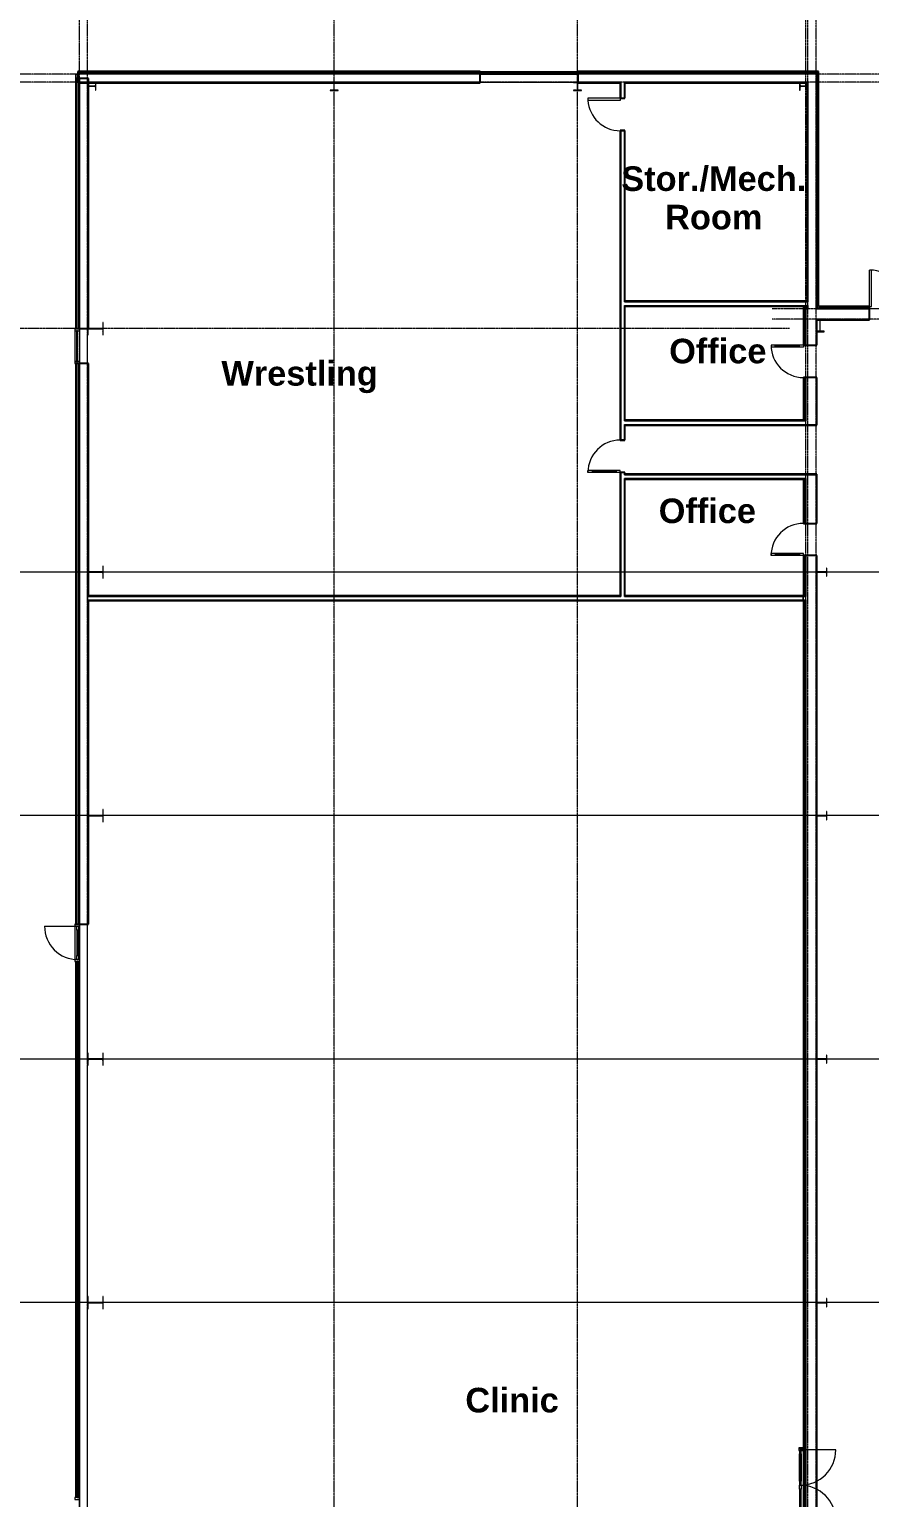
# Model space of a CAD drawing. Header units: inches. Extents: x 21341 to 28276, y -23509 to -20035.
# Drawn here: x 22012 to 22845, y -22302 to -20847 of the extents above; entities that cross this region are included whole.
import ezdxf

# ---------------------------------------------------------------- set-up
doc = ezdxf.new("R2010")
doc.units = ezdxf.units.IN
doc.header["$MEASUREMENT"] = 0
doc.linetypes.add('Grid Line 1_2_', pattern=[0.875, 0.5, -0.125, 0.125, -0.125])
for name, color, linetype, lineweight in [('A-DOOR', 31, 'Continuous', 9), ('A-DOOR-GLAZ', 31, 'Continuous', 15), ('A-GLAZ-CURT', 52, 'Continuous', 9), ('A-GLAZ-CWMG', 51, 'Continuous', 9), ('A-WALL', 113, 'Continuous', 9), ('A-WALL-PATT', 111, 'Continuous', 25), ('C-BLDG-PADS', 91, 'Continuous', 9), ('C-TOPO', 7, 'Continuous', 9), ('I-WALL', 2, 'Continuous', 9), ('L-SITE-WALL', 31, 'Continuous', 9), ('M-AREA-IDEN', 171, 'Continuous', 9), ('S-BEAM', 12, 'Continuous', 9), ('S-COLS', 52, 'Continuous', 9), ('S-GRID', 1, 'Continuous', 9)]:
    doc.layers.add(name, color=color, linetype=linetype, lineweight=lineweight)
doc.styles.add('Arial_B', font='arialbd.ttf', dxfattribs={"height": 24.354149})
pattern_1 = [(45, (0, 0), (-19.00703, 19.00703), []), (45, (0, 28.8), (-19.00703, 19.00703), [])]
pattern_2 = [(0, (0, 0), (61.44, 15.36), [2.534, -43.546, 2.534, -43.546, -245.76]), (0, (0, 0), (61.44, 15.36), [-92.16, 2.534, -89.626, 2.534, -43.546, -107.52]), (0, (0, 0), (61.44, 15.36), [-230.4, 2.534, -28.186, 2.534, -74.266]), (120, (23.04, 7.68), (-44.02215, 45.528601), [2.534, -43.546, 2.534, -43.546, -245.76]), (120, (23.04, 7.68), (-44.02215, 45.528601), [-92.16, 2.534, -89.626, 2.534, -43.546, -107.52]), (120, (23.04, 7.68), (-44.02215, 45.528601), [-230.4, 2.534, -28.186, 2.534, -74.266]), (240, (30.72, 38.4), (-17.41785, -60.888601), [2.534, -43.546, 2.534, -43.546, -245.76]), (240, (30.72, 38.4), (-17.41785, -60.888601), [-92.16, 2.534, -89.626, 2.534, -43.546, -107.52]), (240, (30.72, 38.4), (-17.41785, -60.888601), [-230.4, 2.534, -28.186, 2.534, -74.266])]
pattern_3 = [(0, (0, 0), (0, 24), []), (90, (0, 0), (-24, 1e-15), [])]

# ---------------------------------------------------------------- blocks, each defined once
blk = doc.blocks.new('Girt_C - 8_D-1076698-First Floor Plan')
at = {"layer": 'S-BEAM'}
for p, q in [((22061.6, -21143.7), (22061.6, -21178.2)), ((22069.6, -21178.2), (22069.6, -21149.8)), ((22061.6, -21733.9), (22061.6, -22336.6)), ((22069.6, -21861.6), (22069.6, -21733.9)), ((22069.6, -22102.8), (22069.6, -21873.6)), ((22069.6, -22336.6), (22069.6, -22114.8))]:
    blk.add_line(p, q, dxfattribs=at)
blk = doc.blocks.new('Single-Glass 1 - 32_ x96_-948363-First Floor Plan')
at = {"layer": 'A-DOOR', "lineweight": 13}
for p, q in [((14, -2.375), (14, -6.375)), ((16, -2.375), (14, -2.375)), ((14, -6.375), (16, -6.375)), ((16, -2.375), (16, -6.375)), ((14, -30.375), (14, -34.375)), ((14, -30.375), (16, -30.375)), ((16, -34.375), (14, -34.375)), ((16, -30.375), (16, -34.375))]:
    blk.add_line(p, q, dxfattribs=at)
at = {"layer": 'A-DOOR'}
for p, q in [((14, -6.375), (14, -30.375)), ((16, -6.375), (16, -30.375))]:
    blk.add_line(p, q, dxfattribs=at)
blk.add_arc((16, -2.375), 32, 180, 270, dxfattribs=at)
at = {"layer": 'A-DOOR-GLAZ'}
blk.add_line((15, -30.375), (15, -6.375), dxfattribs=at)
blk = doc.blocks.new('Single-Flush - 32_ x 84_-489871-First Floor Plan')
at = {"layer": 'A-DOOR', "lineweight": 13}
for p, q in [((14, 2.4), (14, 34.4)), ((16, 34.4), (14, 34.4)), ((16, 2.4), (16, 34.4)), ((16, 2.4), (14, 2.4))]:
    blk.add_line(p, q, dxfattribs=at)
at = {"layer": 'A-DOOR'}
blk.add_arc((16, 2.4), 32.1, 93.5759, 180, dxfattribs=at)
blk = doc.blocks.new('Rectangular Mullion - Rectangular Mullion 1-827436-First Floor Plan')
at = {"layer": 'A-GLAZ-CWMG', "lineweight": 13}
for p, q in [((-2, 3), (0, 3)), ((-2, -1.5), (-2, 3)), ((0, 3), (0, -1.5)), ((0, -1.5), (-2, -1.5))]:
    blk.add_line(p, q, dxfattribs=at)
blk = doc.blocks.new('System Panel - Glazed-827491-First Floor Plan')
at = {"layer": 'A-GLAZ-CURT'}
for p, q in [((15.125, -0.25), (-15.125, -0.25)), ((-15.125, -0.25), (-15.125, -1.25)), ((-15.125, -1.25), (-15.125, -0.25)), ((15.125, -0.25), (-15.125, -0.25)), ((-15.125, -1.25), (15.125, -1.25)), ((-15.125, -1.25), (15.125, -1.25)), ((15.125, -1.25), (15.125, -0.25)), ((15.125, -0.25), (15.125, -1.25))]:
    blk.add_line(p, q, dxfattribs=at)
blk = doc.blocks.new('Rectangular Mullion - Rectangular Mullion 1-789722-First Floor Plan')
at = {"layer": 'A-GLAZ-CWMG'}
for p, q in [((22057, -22303.9), (22057, -22334.2)), ((22061.5, -22303.9), (22061.5, -22334.2))]:
    blk.add_line(p, q, dxfattribs=at)
blk = doc.blocks.new('Rectangular Mullion - Rectangular Mullion 1-827439-First Floor Plan')
at = {"layer": 'A-GLAZ-CWMG', "lineweight": 13}
for p, q in [((0, 3), (-2, 3)), ((-2, 3), (-2, -1.5)), ((0, -1.5), (0, 3)), ((-2, -1.5), (0, -1.5))]:
    blk.add_line(p, q, dxfattribs=at)
blk = doc.blocks.new('Door_Single_Storefront - one-995988-First Floor Plan')
at = {"layer": 'A-DOOR'}
for p, q in [((-16.53125, -33.0625), (-16.53125, 0)), ((-16.46875, 0.75), (-12.53125, 0.75)), ((-12.53125, 0.75), (-12.53125, -1)), ((12.53125, 0.75), (-12.53125, 0.75)), ((-12.53125, -0.5), (-12.53125, 0.25)), ((-12.53125, 0.25), (12.53125, 0.25)), ((12.53125, -1), (12.53125, 0.75)), ((12.53125, 0.75), (16.53125, 0.75)), ((12.53125, 0.25), (12.53125, -0.5)), ((-12.53125, -1), (-16.46875, -1)), ((12.53125, -0.5), (-12.53125, -0.5)), ((-12.53125, -1), (12.53125, -1)), ((16.53125, -1), (12.53125, -1))]:
    blk.add_line(p, q, dxfattribs=at)
blk.add_arc((-16.53125, 0), 33.0625, 270, 0, dxfattribs=at)
blk = doc.blocks.new('Rectangular Mullion - Rectangular Mullion 1-995980-First Floor Plan')
at = {"layer": 'A-GLAZ-CWMG'}
for p, q in [((22057, -21733.9), (22057.9, -21733.9)), ((22057, -21735.9), (22057, -21768.9)), ((22061.5, -21735.9), (22061.5, -21768.9))]:
    blk.add_line(p, q, dxfattribs=at)
blk = doc.blocks.new('Rectangular Mullion - Rectangular Mullion 1-995984-First Floor Plan')
at = {"layer": 'A-GLAZ-CWMG', "lineweight": 13}
for p, q in [((-2, 1.5), (0, 1.5)), ((-2, -3), (-2, 1.5)), ((0, 1.5), (0, -3)), ((0, -3), (-2, -3))]:
    blk.add_line(p, q, dxfattribs=at)
blk = doc.blocks.new('Rectangular Mullion - Rectangular Mullion 1-827475-First Floor Plan')
at = {"layer": 'A-GLAZ-CWMG', "lineweight": 13}
for p, q in [((0, 1.5), (-2, 1.5)), ((-2, 1.5), (-2, -3)), ((0, -3), (0, 1.5)), ((-2, -3), (0, -3))]:
    blk.add_line(p, q, dxfattribs=at)
blk = doc.blocks.new('Door_Single_Storefront - one-815663-First Floor Plan')
at = {"layer": 'A-DOOR'}
for p, q in [((-17.59375, 0.75), (-13.59375, 0.75)), ((-17.59375, -35.1875), (-17.59375, 0)), ((-13.59375, 0.75), (-13.59375, -1)), ((13.59375, 0.75), (-13.59375, 0.75)), ((-13.59375, -0.5), (-13.59375, 0.25)), ((-13.59375, 0.25), (13.59375, 0.25)), ((13.59375, -1), (13.59375, 0.75)), ((13.59375, 0.75), (17.59375, 0.75)), ((13.59375, 0.25), (13.59375, -0.5)), ((17.59375, 0.75), (17.59375, -1)), ((-13.59375, -1), (-17.59375, -1)), ((13.59375, -0.5), (-13.59375, -0.5)), ((-13.59375, -1), (13.59375, -1)), ((17.59375, -1), (13.59375, -1))]:
    blk.add_line(p, q, dxfattribs=at)
blk.add_arc((-17.59375, 0), 35.1875, 270, 0, dxfattribs=at)
blk = doc.blocks.new('Door_Single_Storefront - one-824383-First Floor Plan')
at = {"layer": 'A-DOOR'}
for p, q in [((-17.6, 35.2), (-17.6, 0)), ((-13.6, 1), (-16.7, 1)), ((-13.6, -0.7), (-13.6, 1)), ((-13.6, 1), (13.6, 1)), ((13.6, 0.5), (-13.6, 0.5)), ((-13.6, 0.5), (-13.6, -0.2)), ((17.6, 1), (13.6, 1)), ((13.6, 1), (13.6, -0.7)), ((13.6, -0.2), (13.6, 0.5)), ((17.6, -0.7), (17.6, 1)), ((-16.7, -0.7), (-13.6, -0.7)), ((-13.6, -0.2), (13.6, -0.2)), ((13.6, -0.7), (-13.6, -0.7)), ((13.6, -0.7), (17.6, -0.7))]:
    blk.add_line(p, q, dxfattribs=at)
blk.add_arc((-17.6, 0), 35.2, 360, 90, dxfattribs=at)
blk = doc.blocks.new('Rectangular Mullion - Rectangular Mullion 1-824385-First Floor Plan')
at = {"layer": 'A-GLAZ-CWMG', "lineweight": 13}
for p, q in [((-2, 3), (0, 3)), ((-2, -1.5), (-2, 3)), ((0, 3), (0, -1.5)), ((0, -1.5), (-2, -1.5))]:
    blk.add_line(p, q, dxfattribs=at)
blk = doc.blocks.new('Rectangular Mullion - Rectangular Mullion 1-824387-First Floor Plan')
at = {"layer": 'A-GLAZ-CWMG', "lineweight": 13}
for p, q in [((-1, 3), (1, 3)), ((-1, -1.5), (-1, 3)), ((1, 3), (1, -1.5)), ((1, -1.5), (-1, -1.5))]:
    blk.add_line(p, q, dxfattribs=at)
blk = doc.blocks.new('Double-Flush - 72_ x 96_-983185-First Floor Plan')
at = {"layer": 'A-DOOR', "lineweight": 13}
for p, q in [((-36, -6.6), (-36, -42.6)), ((-36, -6.6), (-34, -6.6)), ((-34, -6.6), (-34, -42.6)), ((34, -6.6), (34, -42.6)), ((36, -6.6), (34, -6.6)), ((36, -6.6), (36, -42.6)), ((-36, -42.6), (-34, -42.6))]:
    blk.add_line(p, q, dxfattribs=at)
at = {"layer": 'A-DOOR'}
for centre, start, end in [((-36, -6.6), 270, 360), ((36, -6.6), 180, 270)]:
    blk.add_arc(centre, 36, start, end, dxfattribs=at)
blk = doc.blocks.new('Single-Glass 1 - 32_ x96_-948364-First Floor Plan')
at = {"layer": 'A-DOOR', "lineweight": 13}
for p, q in [((14, -6.625), (14, -10.625)), ((16, -6.625), (14, -6.625)), ((14, -10.625), (16, -10.625)), ((16, -6.625), (16, -10.625)), ((14, -34.625), (14, -38.625)), ((14, -34.625), (16, -34.625)), ((16, -38.625), (14, -38.625)), ((16, -34.625), (16, -38.625))]:
    blk.add_line(p, q, dxfattribs=at)
at = {"layer": 'A-DOOR'}
for p, q in [((14, -10.625), (14, -34.625)), ((16, -10.625), (16, -34.625))]:
    blk.add_line(p, q, dxfattribs=at)
blk.add_arc((16, -6.625), 32, 180, 270, dxfattribs=at)
at = {"layer": 'A-DOOR-GLAZ'}
blk.add_line((15, -34.625), (15, -10.625), dxfattribs=at)
blk = doc.blocks.new('Single-Glass 1 - 32_ x96_-948365-First Floor Plan')
at = {"layer": 'A-DOOR', "lineweight": 13}
for p, q in [((14, 34.625), (14, 38.625)), ((16, 38.625), (14, 38.625)), ((14, 34.625), (16, 34.625)), ((16, 34.625), (16, 38.625)), ((14, 10.625), (16, 10.625)), ((14, 6.625), (14, 10.625)), ((16, 6.625), (14, 6.625)), ((16, 6.625), (16, 10.625))]:
    blk.add_line(p, q, dxfattribs=at)
at = {"layer": 'A-DOOR'}
for p, q in [((14, 10.625), (14, 34.625)), ((16, 10.625), (16, 34.625))]:
    blk.add_line(p, q, dxfattribs=at)
blk.add_arc((16, 6.625), 32, 90, 180, dxfattribs=at)
at = {"layer": 'A-DOOR-GLAZ'}
blk.add_line((15, 34.625), (15, 10.625), dxfattribs=at)
blk = doc.blocks.new('Girt_C - 8_D-1076703-First Floor Plan')
at = {"layer": 'S-BEAM'}
for p, q in [((22555.3, -20891.6), (22458.5, -20891.6)), ((22458.5, -20899.6), (22551.1, -20899.6))]:
    blk.add_line(p, q, dxfattribs=at)

msp = doc.modelspace()

# ---------------------------------------------------------------- hatches: boundary and pattern name
at = {"layer": 'A-WALL-PATT', "lineweight": 9}
h = msp.add_hatch(dxfattribs=at)
h.set_pattern_fill('FP_15', color=256, style=0, pattern_type=2)
h.set_pattern_definition(pattern_3)
h.paths.add_polyline_path([(22059.9, -21143.7), (22060.9, -21143.7), (22060.9, -20895.9), (22059.9, -20895.9), (22059.9, -21019.8)], flags=0)
h = msp.add_hatch(dxfattribs=at)
h.set_pattern_fill('FP_15', color=256, style=0, pattern_type=2)
h.set_pattern_definition(pattern_3)
h.paths.add_polyline_path([(22060.1, -20891.6), (22458.5, -20891.6), (22458.5, -20890.6), (22060.1, -20890.6)], flags=0)
h = msp.add_hatch(dxfattribs=at)
h.set_pattern_fill('FP_15', color=256, style=0, pattern_type=2)
h.set_pattern_definition(pattern_3)
h.paths.add_polyline_path([(22555.3, -20891.6), (22792.4, -20891.6), (22792.4, -20890.6), (22555.3, -20890.6)], flags=0)
h = msp.add_hatch(dxfattribs=at)
h.set_pattern_fill('FP_13', color=256, style=0, pattern_type=2)
h.set_pattern_definition(pattern_2)
h.paths.add_polyline_path([(22598, -21408.5), (22598, -21286.8), (22599.8, -21286.8), (22599.8, -21286.2), (22597.4, -21286.2), (22597.4, -21408.5)], flags=0)
h.paths.add_polyline_path([(22599.8, -21254.2), (22599.8, -21253.6), (22598, -21253.6), (22598, -20948.2), (22599.8, -20948.2), (22599.8, -20947.6), (22597.4, -20947.6), (22597.4, -21254.2)], flags=0)
h.paths.add_polyline_path([(22599.8, -20915.6), (22599.8, -20915), (22598, -20915), (22598, -20899.6), (22597.4, -20899.6), (22597.4, -20915.6)], flags=0)
h = msp.add_hatch(dxfattribs=at)
h.set_pattern_fill('FP_13', color=256, style=0, pattern_type=2)
h.set_pattern_definition(pattern_2)
h.paths.add_polyline_path([(22602.1, -21408.5), (22602.1, -21292.2), (22601.5, -21292.2), (22601.5, -21408.5)], flags=0)
h.paths.add_polyline_path([(22601.5, -21288.7), (22602.1, -21288.7), (22602.1, -21286.2), (22599.8, -21286.2), (22599.8, -21286.8), (22601.5, -21286.8)], flags=0)
h.paths.add_polyline_path([(22602.1, -21254.2), (22602.1, -21238.7), (22601.5, -21238.7), (22601.5, -21253.6), (22599.8, -21253.6), (22599.8, -21254.2)], flags=0)
h.paths.add_polyline_path([(22601.5, -21235.2), (22602.1, -21235.2), (22602.1, -21120.8), (22601.5, -21120.8), (22601.5, -21174.8)], flags=0)
h.paths.add_polyline_path([(22602.1, -21117.3), (22602.1, -20947.6), (22599.8, -20947.6), (22599.8, -20948.2), (22601.5, -20948.2), (22601.5, -21117.3)], flags=0)
h.paths.add_polyline_path([(22599.8, -20915.6), (22602.1, -20915.6), (22602.1, -20899.6), (22601.5, -20899.6), (22601.5, -20915), (22599.8, -20915)], flags=0)
h = msp.add_hatch(dxfattribs=at)
h.set_pattern_fill('FP_15', color=256, style=0, pattern_type=2)
h.set_pattern_definition(pattern_3)
h.paths.add_polyline_path([(22791.4, -21123.3), (22792.4, -21123.3), (22792.4, -20891.6), (22791.4, -20891.6), (22791.4, -21121.8)], flags=0)
h = msp.add_hatch(dxfattribs=at)
h.set_pattern_fill('FP_13', color=256, style=0, pattern_type=2)
h.set_pattern_definition(pattern_2)
h.paths.add_polyline_path([(22782.6, -21117.3), (22783.4, -21117.3), (22783.4, -21116.7), (22602.1, -21116.7), (22602.1, -21117.3), (22769.7, -21117.3)], flags=0)
h = msp.add_hatch(dxfattribs=at)
h.set_pattern_fill('FP_13', color=256, style=0, pattern_type=2)
h.set_pattern_definition(pattern_2)
h.paths.add_polyline_path([(22602.1, -21121.4), (22783.4, -21121.4), (22783.4, -21120.8), (22602.1, -21120.8)], flags=0)
h = msp.add_hatch(dxfattribs=at)
h.set_pattern_fill('FP_15', color=256, style=0, pattern_type=2)
h.set_pattern_definition(pattern_3)
h.paths.add_polyline_path([(22780.4, -21124.3), (22783.4, -21124.3), (22783.4, -21123.3), (22780.4, -21123.3)], flags=0)
h.paths.add_polyline_path([(25981, -21124.3), (25981, -21123.3), (25968.8, -21123.3), (25968.8, -21124.3)], flags=0)
h.paths.add_polyline_path([(25810.9, -21124.3), (25932.8, -21124.3), (25932.8, -21123.3), (23030.5, -21123.3), (23030.5, -21124.3), (25258, -21124.3)], flags=0)
h.paths.add_polyline_path([(22791.4, -21124.3), (22844.5, -21124.3), (22844.5, -21123.3), (22791.4, -21123.3)], flags=0)
h.paths.add_polyline_path([(22922.5, -21124.3), (22922.5, -21123.3), (22916.5, -21123.3), (22916.5, -21124.3)], flags=0)
h = msp.add_hatch(dxfattribs=at)
h.set_pattern_fill('FP_15', color=256, style=0, pattern_type=2)
h.set_pattern_definition(pattern_3)
h.paths.add_polyline_path([(22781.4, -22371.4), (22781.4, -21413.2), (22780.4, -21413.2), (22780.4, -22371.4)], flags=0)
h.paths.add_polyline_path([(22780.4, -21408.5), (22781.4, -21408.5), (22781.4, -21368.7), (22780.4, -21368.7), (22780.4, -21407.2)], flags=0)
h.paths.add_polyline_path([(22781.4, -21336.7), (22781.4, -21292.8), (22780.4, -21292.8), (22780.4, -21336.7)], flags=0)
h.paths.add_polyline_path([(22780.4, -21234.6), (22781.4, -21234.6), (22781.4, -21192.2), (22780.4, -21192.2)], flags=0)
h.paths.add_polyline_path([(22780.4, -21160.2), (22781.4, -21160.2), (22781.4, -21124.3), (22780.4, -21124.3), (22780.4, -21136)], flags=0)
h = msp.add_hatch(dxfattribs=at)
h.set_pattern_fill('FP_15', color=256, style=0, pattern_type=2)
h.set_pattern_definition(pattern_3)
h.paths.add_polyline_path([(22059.9, -21733.9), (22060.9, -21733.9), (22060.9, -21178.2), (22059.9, -21178.2), (22059.9, -21639.6)], flags=0)
h = msp.add_hatch(dxfattribs=at)
h.set_pattern_fill('FP_13', color=256, style=0, pattern_type=2)
h.set_pattern_definition(pattern_2)
h.paths.add_polyline_path([(22602.1, -21288.7), (22791.4, -21288.7), (22791.4, -21288.1), (22602.1, -21288.1)], flags=0)
h = msp.add_hatch(dxfattribs=at)
h.set_pattern_fill('FP_13', color=256, style=0, pattern_type=2)
h.set_pattern_definition(pattern_2)
h.paths.add_polyline_path([(22781.4, -21292.8), (22781.4, -21292.2), (22602.1, -21292.2), (22602.1, -21292.8), (22780.4, -21292.8)], flags=0)
h = msp.add_hatch(dxfattribs=at)
h.set_pattern_fill('FP_13', color=256, style=0, pattern_type=2)
h.set_pattern_definition(pattern_2)
h.paths.add_polyline_path([(22778.9, -21409.1), (22781.4, -21409.1), (22781.4, -21408.5), (22601.5, -21408.5), (22601.5, -21409.1), (22778.3, -21409.1)], flags=0)
h.paths.add_polyline_path([(22598, -21409.1), (22598, -21408.5), (22069.6, -21408.5), (22069.6, -21409.1), (22493.2, -21409.1)], flags=0)
h = msp.add_hatch(dxfattribs=at)
h.set_pattern_fill('FP_13', color=256, style=0, pattern_type=2)
h.set_pattern_definition(pattern_2)
h.paths.add_polyline_path([(22778.9, -21413.2), (22781.4, -21413.2), (22781.4, -21412.6), (22778.9, -21412.6), (22778.9, -21409.1), (22778.3, -21409.1), (22778.3, -21412.6), (22069.6, -21412.6), (22069.6, -21413.2), (22769.7, -21413.2)], flags=0)
at = {"layer": 'S-COLS'}
h = msp.add_hatch(dxfattribs=at)
h.set_pattern_fill('FP_11', color=256, style=0, pattern_type=2)
h.set_pattern_definition(pattern_1)
h.paths.add_polyline_path([(22317.9, -20907.8), (22317.9, -20907.4), (22314.7, -20907.4), (22314.2, -20907.2), (22314, -20906.7), (22314, -20900.7), (22314.2, -20900.2), (22314.7, -20900), (22317.9, -20900), (22317.9, -20899.6), (22309.9, -20899.6), (22309.9, -20900), (22313.1, -20900), (22313.5, -20900.2), (22313.7, -20900.7), (22313.7, -20906.7), (22313.5, -20907.2), (22313.1, -20907.4), (22309.9, -20907.4), (22309.9, -20907.8)], flags=0)
h = msp.add_hatch(dxfattribs=at)
h.set_pattern_fill('FP_11', color=256, style=0, pattern_type=2)
h.set_pattern_definition(pattern_1)
h.paths.add_polyline_path([(22559.1, -20907.8), (22559.1, -20907.4), (22556, -20907.4), (22555.5, -20907.2), (22555.3, -20906.7), (22555.3, -20900.7), (22555.5, -20900.2), (22556, -20900), (22559.1, -20900), (22559.1, -20899.6), (22551.1, -20899.6), (22551.1, -20900), (22554.3, -20900), (22554.8, -20900.2), (22555, -20900.7), (22555, -20906.7), (22554.8, -20907.2), (22554.3, -20907.4), (22551.1, -20907.4), (22551.1, -20907.8)], flags=0)
h = msp.add_hatch(dxfattribs=at)
h.set_pattern_fill('FP_11', color=256, style=0, pattern_type=2)
h.set_pattern_definition(pattern_1)
h.paths.add_polyline_path([(22783, -20907.6), (22783.4, -20907.6), (22783.4, -20899.6), (22783, -20899.6), (22783, -20902.7), (22782.8, -20903.2), (22782.3, -20903.4), (22776.3, -20903.4), (22775.8, -20903.2), (22775.6, -20902.7), (22775.6, -20899.6), (22775.1, -20899.6), (22775.1, -20907.6), (22775.6, -20907.6), (22775.6, -20904.4), (22775.8, -20903.9), (22776.3, -20903.7), (22782.3, -20903.7), (22782.8, -20903.9), (22783, -20904.4)], flags=0)
h = msp.add_hatch(dxfattribs=at)
h.set_pattern_fill('FP_11', color=256, style=0, pattern_type=2)
h.set_pattern_definition(pattern_1)
h.paths.add_polyline_path([(22799.4, -21146.8), (22799.4, -21146.4), (22796.2, -21146.4), (22795.7, -21146.2), (22795.5, -21145.7), (22795.5, -21135.4), (22795.7, -21134.9), (22796.2, -21134.7), (22799.4, -21134.7), (22799.4, -21134.3), (22791.4, -21134.3), (22791.4, -21134.7), (22794.6, -21134.7), (22795, -21134.9), (22795.2, -21135.4), (22795.2, -21145.7), (22795, -21146.2), (22794.6, -21146.4), (22791.4, -21146.4), (22791.4, -21146.8)], flags=0)
h = msp.add_hatch(dxfattribs=at)
h.set_pattern_fill('FP_11', color=256, style=0, pattern_type=2)
h.set_pattern_definition(pattern_1)
h.paths.add_polyline_path([(22070.1, -21149.8), (22070.1, -21144.6), (22070.3, -21144.1), (22070.8, -21143.9), (22084, -21143.9), (22084.5, -21144.1), (22084.7, -21144.6), (22084.7, -21149.8), (22085.1, -21149.8), (22085.1, -21137.8), (22084.7, -21137.8), (22084.7, -21143), (22084.5, -21143.5), (22084, -21143.7), (22070.8, -21143.7), (22070.3, -21143.5), (22070.1, -21143), (22070.1, -21137.8), (22069.6, -21137.8), (22069.6, -21149.8)], flags=0)
h = msp.add_hatch(dxfattribs=at)
h.set_pattern_fill('FP_11', color=256, style=0, pattern_type=2)
h.set_pattern_definition(pattern_1)
h.paths.add_polyline_path([(22070.1, -21391.1), (22070.1, -21385.9), (22070.3, -21385.4), (22070.8, -21385.2), (22084, -21385.2), (22084.5, -21385.4), (22084.7, -21385.9), (22084.7, -21391.1), (22085.1, -21391.1), (22085.1, -21379.1), (22084.7, -21379.1), (22084.7, -21384.2), (22084.5, -21384.7), (22084, -21384.9), (22070.8, -21384.9), (22070.3, -21384.7), (22070.1, -21384.2), (22070.1, -21379.1), (22069.6, -21379.1), (22069.6, -21391.1)], flags=0)
h = msp.add_hatch(dxfattribs=at)
h.set_pattern_fill('FP_11', color=256, style=0, pattern_type=2)
h.set_pattern_definition(pattern_1)
h.paths.add_polyline_path([(22801.7, -21389.1), (22802.1, -21389.1), (22802.1, -21381.1), (22801.7, -21381.1), (22801.7, -21384.2), (22801.5, -21384.7), (22801, -21384.9), (22792.5, -21384.9), (22792, -21384.7), (22791.8, -21384.2), (22791.8, -21381.1), (22791.4, -21381.1), (22791.4, -21389.1), (22791.8, -21389.1), (22791.8, -21385.9), (22792, -21385.4), (22792.5, -21385.2), (22801, -21385.2), (22801.5, -21385.4), (22801.7, -21385.9)], flags=0)
h = msp.add_hatch(dxfattribs=at)
h.set_pattern_fill('FP_11', color=256, style=0, pattern_type=2)
h.set_pattern_definition(pattern_1)
h.paths.add_polyline_path([(22085.1, -21632.3), (22085.1, -21620.3), (22084.7, -21620.3), (22084.7, -21625.5), (22084.5, -21626), (22084, -21626.2), (22070.8, -21626.2), (22070.3, -21626), (22070.1, -21625.5), (22070.1, -21620.3), (22069.6, -21620.3), (22069.6, -21632.3), (22070.1, -21632.3), (22070.1, -21627.1), (22070.3, -21626.6), (22070.8, -21626.4), (22084, -21626.4), (22084.5, -21626.6), (22084.7, -21627.1), (22084.7, -21632.3)], flags=0)
h = msp.add_hatch(dxfattribs=at)
h.set_pattern_fill('FP_11', color=256, style=0, pattern_type=2)
h.set_pattern_definition(pattern_1)
h.paths.add_polyline_path([(22085.1, -21873.6), (22085.1, -21861.6), (22084.7, -21861.6), (22084.7, -21866.7), (22084.5, -21867.2), (22084, -21867.4), (22070.8, -21867.4), (22070.3, -21867.2), (22070.1, -21866.7), (22070.1, -21861.6), (22069.6, -21861.6), (22069.6, -21873.6), (22070.1, -21873.6), (22070.1, -21868.4), (22070.3, -21867.9), (22070.8, -21867.7), (22084, -21867.7), (22084.5, -21867.9), (22084.7, -21868.4), (22084.7, -21873.6)], flags=0)
h = msp.add_hatch(dxfattribs=at)
h.set_pattern_fill('FP_11', color=256, style=0, pattern_type=2)
h.set_pattern_definition(pattern_1)
h.paths.add_polyline_path([(22801.7, -21871.6), (22802.1, -21871.6), (22802.1, -21863.6), (22801.7, -21863.6), (22801.7, -21866.7), (22801.5, -21867.2), (22801, -21867.4), (22792.5, -21867.4), (22792, -21867.2), (22791.8, -21866.7), (22791.8, -21863.6), (22791.4, -21863.6), (22791.4, -21871.6), (22791.8, -21871.6), (22791.8, -21868.4), (22792, -21867.9), (22792.5, -21867.7), (22801, -21867.7), (22801.5, -21867.9), (22801.7, -21868.4)], flags=0)
h = msp.add_hatch(dxfattribs=at)
h.set_pattern_fill('FP_11', color=256, style=0, pattern_type=2)
h.set_pattern_definition(pattern_1)
h.paths.add_polyline_path([(22070.1, -22114.8), (22070.1, -22109.6), (22070.3, -22109.1), (22070.8, -22108.9), (22084, -22108.9), (22084.5, -22109.1), (22084.7, -22109.6), (22084.7, -22114.8), (22085.1, -22114.8), (22085.1, -22102.8), (22084.7, -22102.8), (22084.7, -22108), (22084.5, -22108.5), (22084, -22108.7), (22070.8, -22108.7), (22070.3, -22108.5), (22070.1, -22108), (22070.1, -22102.8), (22069.6, -22102.8), (22069.6, -22114.8)], flags=0)
h = msp.add_hatch(dxfattribs=at)
h.set_pattern_fill('FP_11', color=256, style=0, pattern_type=2)
h.set_pattern_definition(pattern_1)
h.paths.add_polyline_path([(22791.8, -22112.8), (22791.8, -22109.6), (22792, -22109.1), (22792.5, -22108.9), (22801, -22108.9), (22801.5, -22109.1), (22801.7, -22109.6), (22801.7, -22112.8), (22802.1, -22112.8), (22802.1, -22104.8), (22801.7, -22104.8), (22801.7, -22108), (22801.5, -22108.5), (22801, -22108.7), (22792.5, -22108.7), (22792, -22108.5), (22791.8, -22108), (22791.8, -22104.8), (22791.4, -22104.8), (22791.4, -22112.8)], flags=0)

# ---------------------------------------------------------------- linework, layer by layer
at = {"layer": 'A-WALL', "lineweight": 25}
for p, q in [((22555.2, -20889.6), (22458.6, -20889.6)), ((22458.6, -20889.6), (22458.6, -20891.2)), ((22555.2, -20891.2), (22555.2, -20889.6)), ((22458.6, -20891.2), (22555.2, -20891.2)), ((22059.4, -21771.2), (22059.4, -22301.6)), ((22060.9, -21771.2), (22059.4, -21771.2)), ((22060.9, -22301.6), (22060.9, -21771.2)), ((22059.4, -22301.6), (22060.9, -22301.6))]:
    msp.add_line(p, q, dxfattribs=at)
at = {"layer": 'A-WALL'}
for p, q in [((22058.3, -20895.9), (22058.3, -21143.7)), ((22059.9, -20895.9), (22059.9, -21143.7)), ((22458.5, -20890.6), (22060.1, -20890.6)), ((22458.5, -20891.6), (22060.1, -20891.6)), ((22458.5, -20899.6), (22060.1, -20899.6)), ((22060.9, -20895.9), (22060.9, -21143.7)), ((22061.6, -20895.9), (22061.6, -21143.7)), ((22069.6, -20895.9), (22069.6, -21143.7)), ((22792.4, -20890.6), (22555.3, -20890.6)), ((22791.4, -20891.6), (22555.3, -20891.6)), ((22598, -20899.6), (22555.3, -20899.6)), ((22597.4, -20899.6), (22597.4, -20900.3)), ((22598, -20899.6), (22598, -20915)), ((22601.5, -20915), (22601.5, -20899.6)), ((22783.4, -20899.6), (22601.5, -20899.6)), ((22602.1, -20900.3), (22602.1, -20899.6)), ((22783.4, -20899.6), (22783.4, -21117.3)), ((22791.4, -20891.6), (22791.4, -21124.3)), ((22792.4, -20890.6), (22792.4, -21123.3)), ((22598, -20915), (22601.5, -20915)), ((22601.5, -20948.2), (22598, -20948.2)), ((22598, -20948.2), (22598, -21253.6)), ((22601.5, -21117.3), (22601.5, -20948.2)), ((22601.5, -21117.3), (22783.4, -21117.3)), ((22601.5, -21235.2), (22601.5, -21120.8)), ((22601.5, -21120.8), (22783.4, -21120.8)), ((22782.6, -21116.7), (22783.4, -21116.7)), ((22782.6, -21121.4), (22783.4, -21121.4)), ((22782.6, -21123.3), (22782.6, -21121.8)), ((22783.4, -21120.8), (22783.4, -21124.3)), ((22780.4, -21123.3), (22783.4, -21123.3)), ((22780.4, -21123.3), (22780.4, -21160.2)), ((22781.4, -21124.3), (22783.4, -21124.3)), ((22781.4, -21124.3), (22781.4, -21160.2)), ((22791.4, -21124.3), (22844.5, -21124.3)), ((22791.4, -21134.3), (22844.5, -21134.3)), ((22791.4, -21134.3), (22791.4, -21160.2)), ((22792.4, -21123.3), (22844.5, -21123.3)), ((22058.3, -21178.2), (22058.3, -21733.9)), ((22059.9, -21178.2), (22059.9, -21733.9)), ((22060.9, -21178.2), (22060.9, -21733.9)), ((22061.6, -21178.2), (22061.6, -21733.9)), ((22069.6, -21178.2), (22069.6, -21733.9)), ((22780.4, -21192.2), (22780.4, -21234.6)), ((22781.4, -21192.2), (22781.4, -21235.2)), ((22791.4, -21192.2), (22791.4, -21239.3)), ((22601.5, -21235.2), (22781.4, -21235.2)), ((22601.5, -21253.6), (22601.5, -21238.7)), ((22601.5, -21238.7), (22791.4, -21238.7)), ((22778.9, -21234.6), (22781.4, -21234.6)), ((22598, -21253.6), (22601.5, -21253.6)), ((22601.5, -21286.8), (22598, -21286.8)), ((22598, -21286.8), (22598, -21409.1)), ((22601.5, -21288.7), (22601.5, -21286.8)), ((22601.5, -21288.7), (22791.4, -21288.7)), ((22781.4, -21292.2), (22601.5, -21292.2)), ((22601.5, -21409.1), (22601.5, -21292.2)), ((22778.9, -21292.8), (22781.4, -21292.8)), ((22780.4, -21292.8), (22780.4, -21336.7)), ((22781.4, -21292.2), (22781.4, -21336.7)), ((22791.4, -21288.1), (22791.4, -21336.7)), ((22780.4, -21368.7), (22780.4, -21408.5)), ((22781.4, -21368.7), (22781.4, -21409.1)), ((22791.4, -21368.7), (22791.4, -22371.4)), ((22069.6, -21408.5), (22070.4, -21408.5)), ((22069.6, -21409.1), (22598, -21409.1)), ((22069.6, -21412.6), (22778.3, -21412.6)), ((22069.6, -21413.2), (22070.4, -21413.2)), ((22601.5, -21409.1), (22778.3, -21409.1)), ((22778.3, -21409.1), (22778.3, -21412.6)), ((22778.9, -21408.5), (22781.4, -21408.5)), ((22778.9, -21409.1), (22781.4, -21409.1)), ((22778.9, -21412.6), (22778.9, -21409.1)), ((22778.9, -21412.6), (22781.4, -21412.6)), ((22778.9, -21413.2), (22781.4, -21413.2)), ((22780.4, -21413.2), (22780.4, -22371.4)), ((22781.4, -21412.6), (22781.4, -22371.4))]:
    msp.add_line(p, q, dxfattribs=at)
at = {"layer": 'C-BLDG-PADS'}
for p, q in [((22060.1, -20891.6), (22058.1, -20891.6)), ((22058.1, -20891.6), (22058.1, -20895.9)), ((22916.5, -21124.3), (22844.5, -21124.3)), ((22058.1, -21143.7), (22058.1, -21143.9)), ((22058.1, -21770.9), (22058.1, -22301.9))]:
    msp.add_line(p, q, dxfattribs=at)
at = {"layer": 'C-TOPO'}
for p, q in [((22058.1, -20895.9), (22058.1, -20891.6)), ((22058.1, -20891.6), (22060.1, -20891.6)), ((22058.1, -21143.9), (22058.1, -21143.7)), ((22058.1, -22301.9), (22058.1, -21770.9))]:
    msp.add_line(p, q, dxfattribs=at)
at = {"layer": 'I-WALL', "lineweight": 25}
for p, q in [((22597.4, -20900.3), (22597.4, -20915.6)), ((22602.1, -20915.6), (22602.1, -20900.3)), ((22597.4, -20915.6), (22602.1, -20915.6)), ((22597.4, -20947.6), (22597.4, -21254.2)), ((22602.1, -20947.6), (22597.4, -20947.6)), ((22602.1, -21116.7), (22602.1, -20947.6)), ((22782.6, -21116.7), (22602.1, -21116.7)), ((22602.1, -21234.6), (22602.1, -21121.4)), ((22602.1, -21121.4), (22782.6, -21121.4)), ((22778.9, -21234.6), (22602.1, -21234.6)), ((22792.1, -21239.3), (22792.1, -21234.6)), ((22602.1, -21254.2), (22602.1, -21239.3)), ((22602.1, -21239.3), (22792.1, -21239.3)), ((22597.4, -21254.2), (22602.1, -21254.2)), ((22597.4, -21286.2), (22597.4, -21408.5)), ((22602.1, -21286.2), (22597.4, -21286.2)), ((22602.1, -21288.1), (22602.1, -21286.2)), ((22778.9, -21288.1), (22602.1, -21288.1)), ((22602.1, -21292.8), (22778.9, -21292.8)), ((22602.1, -21408.5), (22602.1, -21292.8)), ((22597.4, -21408.5), (22070.4, -21408.5)), ((22070.4, -21413.2), (22778.9, -21413.2)), ((22778.9, -21408.5), (22602.1, -21408.5))]:
    msp.add_line(p, q, dxfattribs=at)
at = {"layer": 'L-SITE-WALL', "lineweight": 25}
for p, q in [((22458.5, -20889.1), (22060.1, -20889.1)), ((22060.1, -20889.1), (22060.1, -20900.3)), ((22458.5, -20900.3), (22458.5, -20889.1)), ((22793.9, -20889.1), (22555.3, -20889.1)), ((22555.3, -20889.1), (22555.3, -20900.3)), ((22793.9, -21121.8), (22793.9, -20889.1)), ((22070.4, -20895.9), (22057.9, -20895.9)), ((22057.9, -20895.9), (22057.9, -21143.7)), ((22060.1, -20900.3), (22458.5, -20900.3)), ((22070.4, -21143.7), (22070.4, -20895.9)), ((22555.3, -20900.3), (22597.4, -20900.3)), ((22602.1, -20900.3), (22782.6, -20900.3)), ((22782.6, -20900.3), (22782.6, -21116.7)), ((22782.6, -21121.8), (22778.9, -21121.8)), ((22778.9, -21121.8), (22778.9, -21160.2)), ((22782.6, -21121.4), (22782.6, -21121.8)), ((22844.5, -21121.8), (22793.9, -21121.8)), ((22844.5, -21135.1), (22844.5, -21121.8)), ((22792.1, -21135.1), (22844.5, -21135.1)), ((22792.1, -21160.2), (22792.1, -21135.1)), ((22057.9, -21143.7), (22070.4, -21143.7)), ((22778.9, -21160.2), (22792.1, -21160.2)), ((22070.4, -21178.2), (22057.9, -21178.2)), ((22057.9, -21178.2), (22057.9, -21733.9)), ((22070.4, -21408.5), (22070.4, -21178.2)), ((22792.1, -21192.2), (22778.9, -21192.2)), ((22778.9, -21192.2), (22778.9, -21234.6)), ((22792.1, -21234.6), (22792.1, -21192.2)), ((22792.1, -21288.1), (22778.9, -21288.1)), ((22778.9, -21292.8), (22778.9, -21336.7)), ((22792.1, -21336.7), (22792.1, -21288.1)), ((22778.9, -21336.7), (22792.1, -21336.7)), ((22792.1, -21368.7), (22778.9, -21368.7)), ((22778.9, -21368.7), (22778.9, -21408.5)), ((22792.1, -22371.4), (22792.1, -21368.7)), ((22070.4, -21733.9), (22070.4, -21413.2)), ((22778.9, -21413.2), (22778.9, -22371.4)), ((22057.9, -21733.9), (22070.4, -21733.9))]:
    msp.add_line(p, q, dxfattribs=at)
at = {"layer": 'S-COLS', "lineweight": 15}
for p, q in [((22070.1, -20899.6), (22069.6, -20899.6)), ((22069.6, -20899.6), (22069.6, -20907.6)), ((22070.1, -20902.7), (22070.1, -20899.6)), ((22076.8, -20903.4), (22070.8, -20903.4)), ((22070.8, -20903.7), (22076.8, -20903.7)), ((22077.9, -20899.6), (22077.5, -20899.6)), ((22077.5, -20899.6), (22077.5, -20902.7)), ((22077.9, -20907.6), (22077.9, -20899.6)), ((22317.9, -20899.6), (22309.9, -20899.6)), ((22309.9, -20899.6), (22309.9, -20900)), ((22309.9, -20900), (22313.1, -20900)), ((22313.7, -20900.7), (22313.7, -20906.7)), ((22314, -20906.7), (22314, -20900.7)), ((22314.7, -20900), (22317.9, -20900)), ((22317.9, -20900), (22317.9, -20899.6)), ((22559.1, -20899.6), (22551.1, -20899.6)), ((22551.1, -20899.6), (22551.1, -20900)), ((22551.1, -20900), (22554.3, -20900)), ((22555, -20900.7), (22555, -20906.7)), ((22555.3, -20906.7), (22555.3, -20900.7)), ((22556, -20900), (22559.1, -20900)), ((22559.1, -20900), (22559.1, -20899.6)), ((22775.6, -20899.6), (22775.1, -20899.6)), ((22775.1, -20899.6), (22775.1, -20907.6)), ((22775.6, -20902.7), (22775.6, -20899.6)), ((22782.3, -20903.4), (22776.3, -20903.4)), ((22776.3, -20903.7), (22782.3, -20903.7)), ((22783.4, -20899.6), (22783, -20899.6)), ((22783, -20899.6), (22783, -20902.7)), ((22783.4, -20907.6), (22783.4, -20899.6)), ((22069.6, -20907.6), (22070.1, -20907.6)), ((22070.1, -20907.6), (22070.1, -20904.4)), ((22077.5, -20904.4), (22077.5, -20907.6)), ((22077.5, -20907.6), (22077.9, -20907.6)), ((22313.1, -20907.4), (22309.9, -20907.4)), ((22309.9, -20907.4), (22309.9, -20907.8)), ((22309.9, -20907.8), (22317.9, -20907.8)), ((22317.9, -20907.4), (22314.7, -20907.4)), ((22317.9, -20907.8), (22317.9, -20907.4)), ((22554.3, -20907.4), (22551.1, -20907.4)), ((22551.1, -20907.4), (22551.1, -20907.8)), ((22551.1, -20907.8), (22559.1, -20907.8)), ((22559.1, -20907.4), (22556, -20907.4)), ((22559.1, -20907.8), (22559.1, -20907.4)), ((22775.1, -20907.6), (22775.6, -20907.6)), ((22775.6, -20907.6), (22775.6, -20904.4)), ((22783, -20904.4), (22783, -20907.6)), ((22783, -20907.6), (22783.4, -20907.6)), ((22799.4, -21134.3), (22791.4, -21134.3)), ((22791.4, -21134.3), (22791.4, -21134.7)), ((22791.4, -21134.7), (22794.6, -21134.7)), ((22795.2, -21135.4), (22795.2, -21145.7)), ((22795.5, -21145.7), (22795.5, -21135.4)), ((22796.2, -21134.7), (22799.4, -21134.7)), ((22799.4, -21134.7), (22799.4, -21134.3)), ((22070.1, -21137.8), (22069.6, -21137.8)), ((22069.6, -21137.8), (22069.6, -21149.8)), ((22069.6, -21149.8), (22070.1, -21149.8)), ((22070.1, -21143), (22070.1, -21137.8)), ((22070.1, -21149.8), (22070.1, -21144.6)), ((22084, -21143.7), (22070.8, -21143.7)), ((22070.8, -21143.9), (22084, -21143.9)), ((22085.1, -21137.8), (22084.7, -21137.8)), ((22084.7, -21137.8), (22084.7, -21143)), ((22084.7, -21144.6), (22084.7, -21149.8)), ((22084.7, -21149.8), (22085.1, -21149.8)), ((22085.1, -21149.8), (22085.1, -21137.8)), ((22794.6, -21146.4), (22791.4, -21146.4)), ((22791.4, -21146.4), (22791.4, -21146.8)), ((22791.4, -21146.8), (22799.4, -21146.8)), ((22799.4, -21146.4), (22796.2, -21146.4)), ((22799.4, -21146.8), (22799.4, -21146.4)), ((22070.1, -21379.1), (22069.6, -21379.1)), ((22069.6, -21379.1), (22069.6, -21391.1)), ((22070.1, -21384.2), (22070.1, -21379.1)), ((22085.1, -21379.1), (22084.7, -21379.1)), ((22084.7, -21379.1), (22084.7, -21384.2)), ((22085.1, -21391.1), (22085.1, -21379.1)), ((22791.8, -21381.1), (22791.4, -21381.1)), ((22791.4, -21381.1), (22791.4, -21389.1)), ((22791.8, -21384.2), (22791.8, -21381.1)), ((22802.1, -21381.1), (22801.7, -21381.1)), ((22801.7, -21381.1), (22801.7, -21384.2)), ((22802.1, -21389.1), (22802.1, -21381.1)), ((22069.6, -21391.1), (22070.1, -21391.1)), ((22070.1, -21391.1), (22070.1, -21385.9)), ((22084, -21384.9), (22070.8, -21384.9)), ((22070.8, -21385.2), (22084, -21385.2)), ((22084.7, -21385.9), (22084.7, -21391.1)), ((22084.7, -21391.1), (22085.1, -21391.1)), ((22791.4, -21389.1), (22791.8, -21389.1)), ((22791.8, -21389.1), (22791.8, -21385.9)), ((22801, -21384.9), (22792.5, -21384.9)), ((22792.5, -21385.2), (22801, -21385.2)), ((22801.7, -21385.9), (22801.7, -21389.1)), ((22801.7, -21389.1), (22802.1, -21389.1)), ((22070.1, -21620.3), (22069.6, -21620.3)), ((22069.6, -21620.3), (22069.6, -21632.3)), ((22070.1, -21625.5), (22070.1, -21620.3)), ((22070.1, -21632.3), (22070.1, -21627.1)), ((22084, -21626.2), (22070.8, -21626.2)), ((22070.8, -21626.4), (22084, -21626.4)), ((22085.1, -21620.3), (22084.7, -21620.3)), ((22084.7, -21620.3), (22084.7, -21625.5)), ((22084.7, -21627.1), (22084.7, -21632.3)), ((22085.1, -21632.3), (22085.1, -21620.3)), ((22791.8, -21622.3), (22791.4, -21622.3)), ((22791.4, -21622.3), (22791.4, -21630.3)), ((22791.4, -21630.3), (22791.8, -21630.3)), ((22791.8, -21625.5), (22791.8, -21622.3)), ((22791.8, -21630.3), (22791.8, -21627.1)), ((22801, -21626.2), (22792.5, -21626.2)), ((22792.5, -21626.4), (22801, -21626.4)), ((22802.1, -21622.3), (22801.7, -21622.3)), ((22801.7, -21622.3), (22801.7, -21625.5)), ((22801.7, -21627.1), (22801.7, -21630.3)), ((22801.7, -21630.3), (22802.1, -21630.3)), ((22802.1, -21630.3), (22802.1, -21622.3)), ((22069.6, -21632.3), (22070.1, -21632.3)), ((22084.7, -21632.3), (22085.1, -21632.3)), ((22070.1, -21861.6), (22069.6, -21861.6)), ((22069.6, -21861.6), (22069.6, -21873.6)), ((22070.1, -21866.7), (22070.1, -21861.6)), ((22085.1, -21861.6), (22084.7, -21861.6)), ((22084.7, -21861.6), (22084.7, -21866.7)), ((22085.1, -21873.6), (22085.1, -21861.6)), ((22791.8, -21863.6), (22791.4, -21863.6)), ((22791.4, -21863.6), (22791.4, -21871.6)), ((22791.8, -21866.7), (22791.8, -21863.6)), ((22802.1, -21863.6), (22801.7, -21863.6)), ((22801.7, -21863.6), (22801.7, -21866.7)), ((22802.1, -21871.6), (22802.1, -21863.6)), ((22069.6, -21873.6), (22070.1, -21873.6)), ((22070.1, -21873.6), (22070.1, -21868.4)), ((22084, -21867.4), (22070.8, -21867.4)), ((22070.8, -21867.7), (22084, -21867.7)), ((22084.7, -21868.4), (22084.7, -21873.6)), ((22084.7, -21873.6), (22085.1, -21873.6)), ((22791.4, -21871.6), (22791.8, -21871.6)), ((22791.8, -21871.6), (22791.8, -21868.4)), ((22801, -21867.4), (22792.5, -21867.4)), ((22792.5, -21867.7), (22801, -21867.7)), ((22801.7, -21868.4), (22801.7, -21871.6)), ((22801.7, -21871.6), (22802.1, -21871.6)), ((22070.1, -22102.8), (22069.6, -22102.8)), ((22069.6, -22102.8), (22069.6, -22114.8)), ((22070.1, -22108), (22070.1, -22102.8)), ((22070.1, -22114.8), (22070.1, -22109.6)), ((22084, -22108.7), (22070.8, -22108.7)), ((22070.8, -22108.9), (22084, -22108.9)), ((22085.1, -22102.8), (22084.7, -22102.8)), ((22084.7, -22102.8), (22084.7, -22108)), ((22084.7, -22109.6), (22084.7, -22114.8)), ((22085.1, -22114.8), (22085.1, -22102.8)), ((22791.8, -22104.8), (22791.4, -22104.8)), ((22791.4, -22104.8), (22791.4, -22112.8)), ((22791.8, -22108), (22791.8, -22104.8)), ((22791.8, -22112.8), (22791.8, -22109.6)), ((22801, -22108.7), (22792.5, -22108.7)), ((22792.5, -22108.9), (22801, -22108.9)), ((22802.1, -22104.8), (22801.7, -22104.8)), ((22801.7, -22104.8), (22801.7, -22108)), ((22801.7, -22109.6), (22801.7, -22112.8)), ((22802.1, -22112.8), (22802.1, -22104.8)), ((22069.6, -22114.8), (22070.1, -22114.8)), ((22084.7, -22114.8), (22085.1, -22114.8)), ((22791.4, -22112.8), (22791.8, -22112.8)), ((22801.7, -22112.8), (22802.1, -22112.8))]:
    msp.add_line(p, q, dxfattribs=at)
for centre, start, end in [((22070.8, -20902.7), 180, 270), ((22070.8, -20904.4), 90, 180), ((22076.8, -20902.7), 270, 0), ((22076.8, -20904.4), 0, 90), ((22313.1, -20900.7), 0, 90), ((22314.7, -20900.7), 90, 180), ((22554.3, -20900.7), 0, 90), ((22556, -20900.7), 90, 180), ((22776.3, -20902.7), 180, 270), ((22776.3, -20904.4), 90, 180), ((22782.3, -20902.7), 270, 0), ((22782.3, -20904.4), 0, 90), ((22313.1, -20906.7), 270, 0), ((22314.7, -20906.7), 180, 270), ((22554.3, -20906.7), 270, 0), ((22556, -20906.7), 180, 270), ((22794.6, -21135.4), 0, 90), ((22796.2, -21135.4), 90, 180), ((22070.8, -21143), 180, 270), ((22070.8, -21144.6), 90, 180), ((22084, -21143), 270, 0), ((22084, -21144.6), 0, 90), ((22794.6, -21145.7), 270, 0), ((22796.2, -21145.7), 180, 270), ((22070.8, -21384.2), 180, 270), ((22084, -21384.2), 270, 0), ((22792.5, -21384.2), 180, 270), ((22801, -21384.2), 270, 0), ((22070.8, -21385.9), 90, 180), ((22084, -21385.9), 0, 90), ((22792.5, -21385.9), 90, 180), ((22801, -21385.9), 0, 90), ((22070.8, -21625.5), 180, 270), ((22070.8, -21627.1), 90, 180), ((22084, -21625.5), 270, 0), ((22084, -21627.1), 0, 90), ((22792.5, -21625.5), 180, 270), ((22792.5, -21627.1), 90, 180), ((22801, -21625.5), 270, 0), ((22801, -21627.1), 0, 90), ((22070.8, -21866.7), 180, 270), ((22070.8, -21868.4), 90, 180), ((22084, -21866.7), 270, 0), ((22084, -21868.4), 0, 90), ((22792.5, -21866.7), 180, 270), ((22792.5, -21868.4), 90, 180), ((22801, -21866.7), 270, 0), ((22801, -21868.4), 0, 90), ((22070.8, -22108), 180, 270), ((22070.8, -22109.6), 90, 180), ((22084, -22108), 270, 0), ((22084, -22109.6), 0, 90), ((22792.5, -22108), 180, 270), ((22792.5, -22109.6), 90, 180), ((22801, -22108), 270, 0), ((22801, -22109.6), 0, 90)]:
    msp.add_arc(centre, 0.691, start, end, dxfattribs=at)
at = {"layer": 'S-GRID', "linetype": 'Grid Line 1_2_'}
for p, q in [((22069.6, -23155.1), (22069.6, -20130.8)), ((22313.9, -23155.1), (22313.9, -20130.8)), ((22555.1, -23155.1), (22555.1, -20130.8)), ((22783.4, -22389.6), (22783.4, -20130.8)), ((22061.6, -22996.3), (22061.6, -20226.8)), ((22791.4, -22389.6), (22791.4, -20226.8)), ((22781.4, -22389.6), (22781.4, -20646.1)), ((22791.4, -22389.6), (22791.4, -20646.1)), ((22871.9, -20899.6), (21471.4, -20899.6)), ((22871.9, -20891.6), (21567.4, -20891.6)), ((27001.5, -21124.3), (22748, -21124.3)), ((27097.5, -21134.3), (22748, -21134.3)), ((22765, -21143.8), (21471.4, -21143.8)), ((26427.3, -21385.1), (21471.4, -21385.1)), ((27097.5, -21385.1), (21928, -21385.1)), ((26427.3, -21626.3), (21471.4, -21626.3)), ((27097.5, -21626.3), (21928, -21626.3)), ((26427.3, -21867.6), (21471.4, -21867.6)), ((27097.5, -21867.6), (21928, -21867.6)), ((26427.3, -22108.8), (21471.4, -22108.8)), ((27097.5, -22108.8), (21928, -22108.8))]:
    msp.add_line(p, q, dxfattribs=at)

# ---------------------------------------------------------------- block references
at = {"layer": 'A-DOOR'}
for name, p, rotation in [('Single-Flush - 32_ x 84_-489871-First Floor Plan', (22599.8, -20931.6), 89.99999999999959), ('Double-Flush - 72_ x 96_-983185-First Floor Plan', (22880.5, -21128.4), 180), ('Single-Glass 1 - 32_ x96_-948365-First Floor Plan', (22785.5, -21176.2), 90), ('Single-Glass 1 - 32_ x96_-948363-First Floor Plan', (22599.8, -21270.2), 269.9999999999996), ('Single-Glass 1 - 32_ x96_-948364-First Floor Plan', (22785.5, -21352.7), 270), ('Door_Single_Storefront - one-995988-First Floor Plan', (22060, -21752.4), 269.9999999999621), ('Door_Single_Storefront - one-824383-First Floor Plan', (22775.8, -22272.1), 269.9999999999933), ('Door_Single_Storefront - one-815663-First Floor Plan', (22775.8, -22307.3), 89.99999999999329)]:
    msp.add_blockref(name, p, dxfattribs=dict(at, rotation=rotation))
at = {"layer": 'A-GLAZ-CURT', "rotation": 89.99999999996285}
msp.add_blockref('System Panel - Glazed-827491-First Floor Plan', (22058.5, -21161.1), dxfattribs=at)
at = {"layer": 'A-GLAZ-CWMG', "extrusion": (0, 0, -1)}
for name, p, rotation in [('Rectangular Mullion - Rectangular Mullion 1-827436-First Floor Plan', (-22058.5, -21143.9), 90.00000000003713), ('Rectangular Mullion - Rectangular Mullion 1-995984-First Floor Plan', (-22060, -21733.9), 90.00000000003787), ('Rectangular Mullion - Rectangular Mullion 1-824387-First Floor Plan', (-22775.8, -22253.5), 90.00000000000672), ('Rectangular Mullion - Rectangular Mullion 1-824385-First Floor Plan', (-22775.8, -22253.4), 90.00000000000672), ('Rectangular Mullion - Rectangular Mullion 1-827436-First Floor Plan', (-22058.5, -22301.9), 90.00000000003713)]:
    msp.add_blockref(name, p, dxfattribs=dict(at, rotation=rotation))
at = {"layer": 'A-GLAZ-CWMG'}
for name, p in [('Rectangular Mullion - Rectangular Mullion 1-789722-First Floor Plan', (0, 1158)), ('Rectangular Mullion - Rectangular Mullion 1-995980-First Floor Plan', (0, 0))]:
    msp.add_blockref(name, p, dxfattribs=at)
for name, p, rotation in [('Rectangular Mullion - Rectangular Mullion 1-827439-First Floor Plan', (22058.5, -21178.2), 269.9999999999629), ('Rectangular Mullion - Rectangular Mullion 1-827475-First Floor Plan', (22060, -21770.9), 269.9999999999621)]:
    msp.add_blockref(name, p, dxfattribs=dict(at, rotation=rotation))
at = {"layer": 'S-BEAM'}
for name in ['Girt_C - 8_D-1076703-First Floor Plan', 'Girt_C - 8_D-1076698-First Floor Plan']:
    msp.add_blockref(name, (0, 0), dxfattribs=at)

# ---------------------------------------------------------------- texts
at = {"layer": 'M-AREA-IDEN', "attachment_point": 2, "line_spacing_factor": 0.938532, "style": 'Arial_B'}
for s, insert, char_height, width in [('Stor./Mech.\\PRoom', (22690.1, -20983), 24.354, 212.544), ('Office', (22694.1, -21153.8), 24.35, 112.032), ('Wrestling', (22279.7, -21175.9), 24.35, 179.712), ('Office', (22683.7, -21312.1), 24.35, 112.032), ('Clinic', (22490.2, -22193.2), 24.35, 107.424)]:
    msp.add_mtext(s, dxfattribs=dict(at, insert=insert, char_height=char_height, width=width))

doc.saveas('drawing.dxf')
